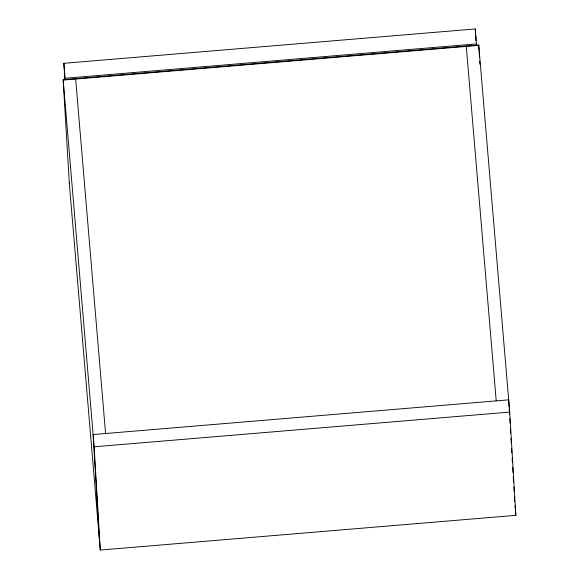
<?xml version="1.0" encoding="UTF-8"?>
<svg xmlns="http://www.w3.org/2000/svg" width="579" height="579" viewBox="0 0 579 579"><rect width="100%" height="100%" fill="white"/><g stroke="black" fill="none" stroke-linecap="round" stroke-linejoin="round"><path stroke-width="0.87" d="M64.812 79.489L63.856 63.314L475.258 28.95L476.633 45.705M476.524 43.91L65.116 78.266L63.856 63.314M69.321 183.34L63.154 79.678L478.717 44.967L509.715 412.082L515.846 515.339L100.283 550.05L69.285 182.935M63.191 80.083L478.753 45.372M100.283 550.05L94.153 446.793L509.715 412.082M514.434 498.606L514.659 501.305L514.442 496.818M515.035 505.728L515.846 515.339M466.247 46.009L496.21 400.885M75.617 78.635L105.581 433.512M63.154 79.678L94.153 446.793M509.107 407.03L508.68 399.843L93.118 434.554L99.248 537.811M509.216 408.825L509.534 414.209M509.802 418.704L510.063 423.191M510.389 428.576L510.656 433.07M510.975 438.455L511.243 442.942M511.561 448.334L511.829 452.821M512.147 458.206L512.415 462.701M512.683 467.188L513.001 472.573M513.269 477.067L513.587 482.452M513.855 486.939L514.123 491.433M478.717 44.967L479.036 50.359M479.123 51.661L479.441 57.046M479.673 61.128L479.868 64.233M475.258 28.95L475.525 33.444M475.634 35.239L475.952 40.631"/></g></svg>
